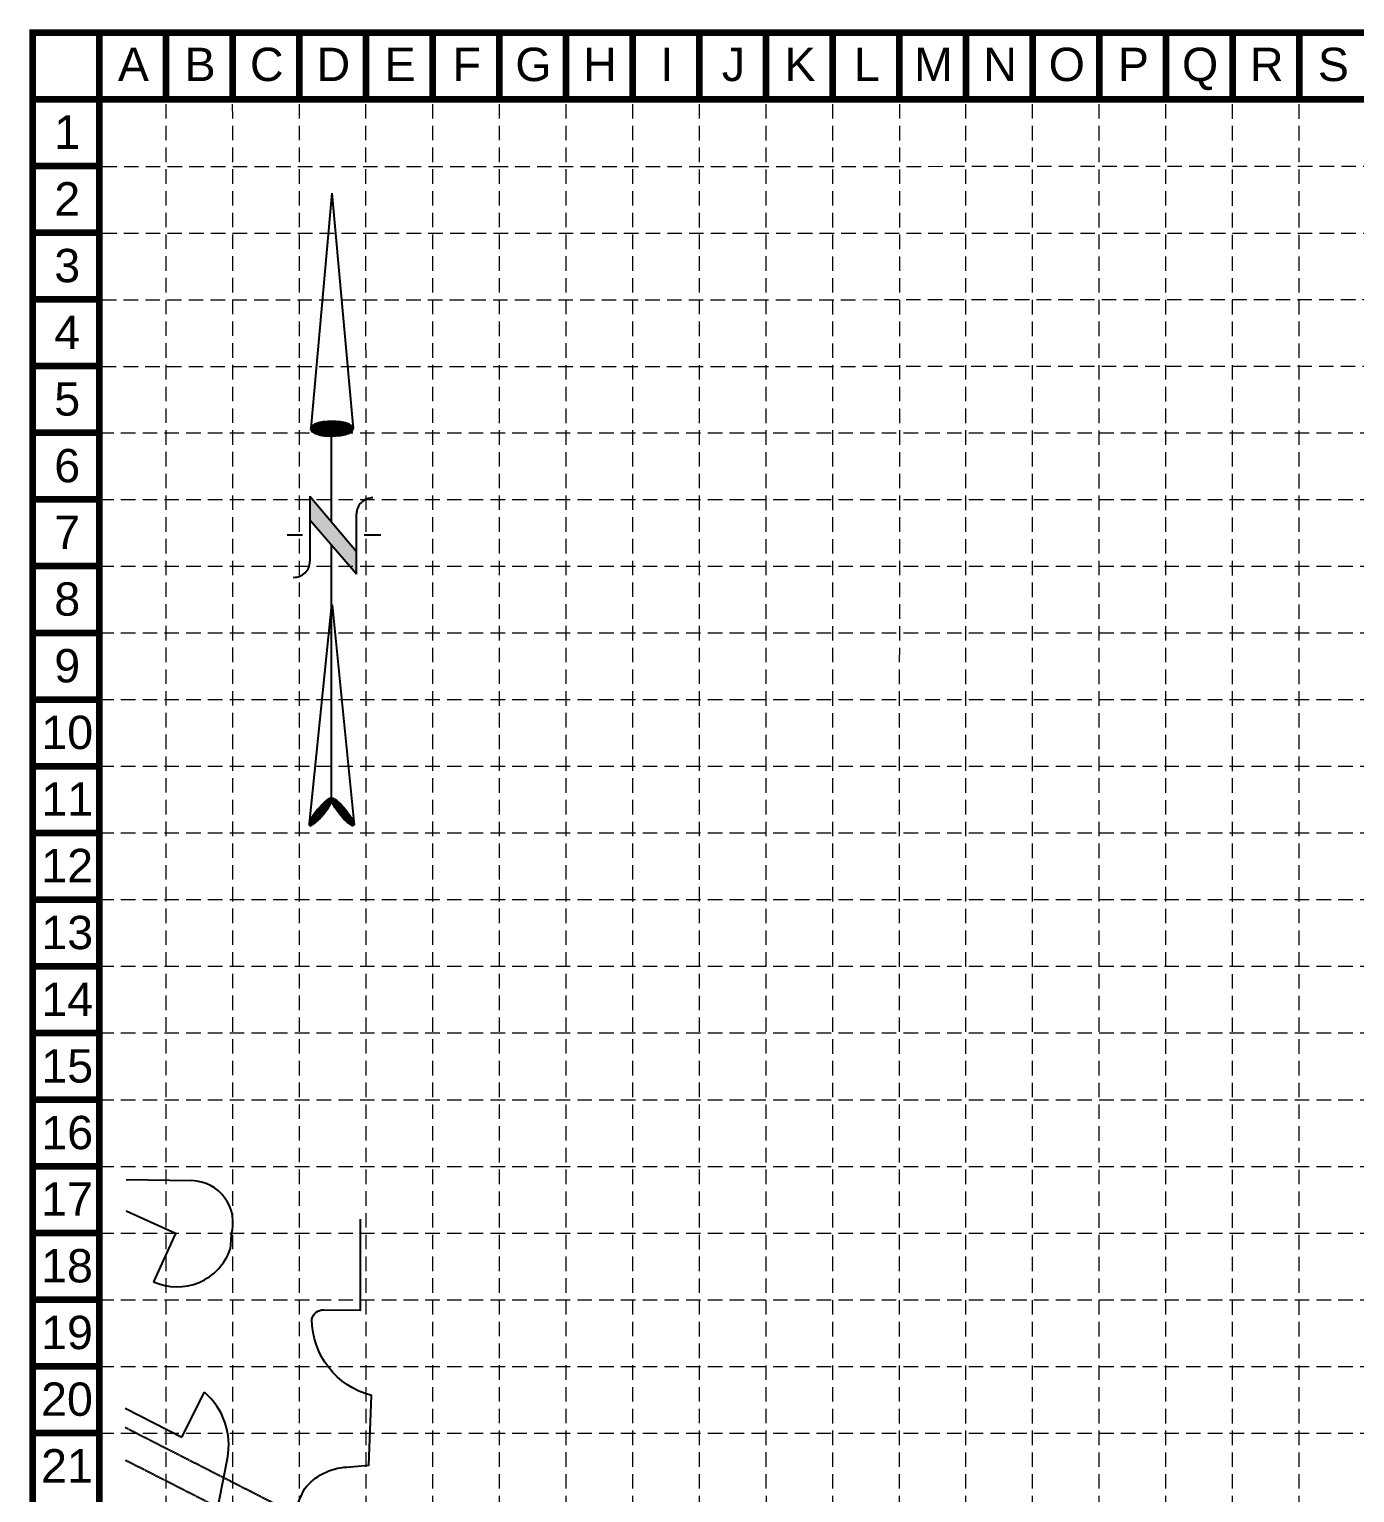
# Model space of a CAD drawing. Header units: inches. Extents: x 6967 to 7890, y 13663 to 15138.
# Drawn here: x 6967 to 7425, y 14633 to 15138 of the extents above; entities that cross this region are included whole.
import ezdxf
from ezdxf.enums import TextEntityAlignment as Align

# ---------------------------------------------------------------- set-up
doc = ezdxf.new("R2010")
doc.units = ezdxf.units.IN
doc.header["$MEASUREMENT"] = 0
doc.linetypes.add('HIDDEN', pattern=[0.375, 0.25, -0.125])
doc.linetypes.add('xGWI003pt$0$DASHED2', pattern=[0.375, 0.25, -0.125])
for name, color, linetype in [('BASE', 7, 'Continuous'), ('GRID', 254, 'HIDDEN'), ('NARROW', 7, 'Continuous'), ('V-ROAD-BACK-P', 2, 'Continuous'), ('xGWI003pt$0$C-ESMT-E', 15, 'xGWI003pt$0$DASHED2')]:
    doc.layers.add(name, color=color, linetype=linetype)
doc.styles.get("Standard").update_dxf_attribs({"font": 'ARIAL.TTF'})

# ---------------------------------------------------------------- blocks, each defined once
blk = doc.blocks.new('North Arrow')
at = {"layer": 'NARROW'}
for p, q in [((32.43, 3.06), (32.43, 4.63)), ((0, 0), (22.36, 2)), ((28.77, -2.09), (34.02, 2.32)), ((36.18, 2.33), (30.46, 2.33)), ((36.16, 2.32), (31.04, -2.09)), ((39.1, 0.01), (59.96, 2.11)), ((0, 0), (22.33, -2.02)), ((31.2, -0.05), (21.66, -0.05)), ((21.66, -0.05), (21.66, -0.05)), ((57.45, -0.05), (33.41, -0.05)), ((59.83, -2.14), (39.04, -0.01)), ((57.69, -0.03), (57.77, -0.01)), ((57.77, -0.05), (57.69, -0.03)), ((28.77, -2.09), (34.95, -2.09)), ((32.43, -4.26), (32.43, -2.8))]:
    blk.add_line(p, q, dxfattribs=at)
blk.add_lwpolyline([(22.36, -2.03), (22.59, -1.93, 0.091577), (22.87, -1.44, 0.048306), (23.03, -0.75), (23.07, -0.01), (23.01, 0.82, 0.048306), (22.87, 1.42, 0.091577), (22.59, 1.91), (22.36, 2.01), (22.14, 1.91, 0.091577), (21.86, 1.42, 0.048306), (21.72, 0.82), (21.66, -0.01), (21.72, -0.83, 0.048306), (21.86, -1.44, 0.091577), (22.14, -1.93)], format="xyb", close=True, dxfattribs=at)
for points in [[(57.46, -0.03), (57.44, 0.08, -0.066818), (57.67, 0.47, -0.03073), (58.01, 0.84), (58.52, 1.29), (59.07, 1.7, -0.03073), (59.5, 1.95, -0.066818), (59.93, 2.1), (60.04, 2.06)], [(60.04, 2.06), (60.05, 1.95, -0.066818), (59.82, 1.56, -0.03073), (59.43, 1.14), (58.97, 0.74), (58.42, 0.33, -0.03073), (57.99, 0.08, -0.036692), (57.76, -0.02)], [(57.46, -0.04), (57.44, -0.15, 0.066818), (57.67, -0.54, 0.03073), (58.01, -0.9), (58.52, -1.36), (59.07, -1.77, 0.03073), (59.5, -2.02, 0.066818), (59.93, -2.17), (60.04, -2.13)], [(60.04, -2.13), (60.05, -2.01, 0.066818), (59.82, -1.63, 0.03073), (59.43, -1.2), (58.97, -0.8), (58.42, -0.4, 0.03073), (57.99, -0.15, 0.036692), (57.76, -0.05)]]:
    blk.add_lwpolyline(points, format="xyb", dxfattribs=at)
for centre, start, end in [((30.46, 3.86), 178.8769, 270), ((34.95, -3.62), 358.8769, 90)]:
    blk.add_arc(centre, 1.53, start, end, dxfattribs=at)
for points in [[(23.07, -0.05), (21.72, 0.82), (23.02, 0.75), (21.85, 1.42)], [(23.02, 0.75), (21.85, 1.42), (22.87, 1.44), (22.14, 1.91)], [(22.87, 1.44), (22.14, 1.91), (22.59, 1.91), (22.36, 2)], [(31.05, -2.09), (36.15, 2.36), (28.75, -2.06), (34.01, 2.36)], [(58.52, 1.3), (59.05, 0.81), (58.7, 1.42), (59.26, 0.99)], [(59.26, 1), (58.69, 1.42), (59.45, 1.15), (59, 1.65)], [(59.45, 1.15), (59, 1.65), (59.62, 1.34), (59.28, 1.82)], [(59.62, 1.34), (59.28, 1.82), (59.81, 1.55), (59.49, 1.95)], [(59.81, 1.55), (59.49, 1.95), (59.93, 1.73), (59.69, 2.04)], [(59.93, 1.73), (59.69, 2.04), (60.05, 1.94), (59.93, 2.1)], [(60.05, 1.94), (59.93, 2.1), (60.04, 2.06)], [(23.03, -0.76), (21.67, -0.05), (23.07, -0.05), (21.72, 0.82)], [(57.44, 0.08), (57.7, -0.01), (57.5, 0.21), (57.77, -0.01)], [(57.45, -0.04), (57.69, -0.02), (57.44, 0.08), (57.7, -0.01)], [(57.5, 0.21), (57.77, -0.01), (57.6, 0.39), (57.94, 0.06)], [(57.6, 0.39), (57.94, 0.06), (57.68, 0.5), (58.07, 0.13)], [(57.68, 0.5), (58.07, 0.13), (57.84, 0.66), (58.29, 0.26)], [(57.84, 0.66), (58.29, 0.26), (58.03, 0.86), (58.52, 0.41)], [(58.03, 0.86), (58.52, 0.41), (58.26, 1.07), (58.73, 0.57)], [(58.26, 1.07), (58.73, 0.57), (58.52, 1.3), (59.05, 0.81)], [(22.87, -1.44), (21.72, -0.87), (23.03, -0.76), (21.67, -0.05)], [(22.58, -1.93), (21.86, -1.45), (22.87, -1.44), (21.72, -0.87)], [(57.44, -0.14), (57.69, -0.02), (57.45, -0.04), (57.69, -0.02)], [(57.46, -0.19), (57.7, -0.03), (57.44, -0.14), (57.69, -0.02)], [(57.53, -0.33), (57.76, -0.05), (57.46, -0.19), (57.7, -0.03)], [(57.63, -0.48), (57.9, -0.1), (57.53, -0.33), (57.76, -0.05)], [(57.78, -0.66), (58.09, -0.2), (57.63, -0.48), (57.9, -0.1)], [(57.97, -0.87), (58.34, -0.35), (57.78, -0.66), (58.09, -0.2)], [(58.24, -1.11), (58.61, -0.54), (57.97, -0.87), (58.34, -0.35)], [(58.61, -1.43), (58.93, -0.77), (58.24, -1.11), (58.61, -0.54)], [(58.91, -1.64), (59.2, -1), (58.61, -1.43), (58.93, -0.77)], [(59.12, -1.79), (59.57, -1.36), (58.92, -1.65), (59.2, -1.01)], [(59.35, -1.93), (59.81, -1.62), (59.12, -1.79), (59.57, -1.36)], [(59.54, -1.32), (59.41, -1.18), (59.21, -1.01)], [(22.36, -2.01), (22.14, -1.93), (22.58, -1.93), (21.86, -1.45)], [(59.58, -2.05), (59.93, -1.79), (59.35, -1.93), (59.81, -1.62)], [(59.78, -2.13), (60.05, -2.01), (59.58, -2.05), (59.93, -1.79)], [(59.92, -2.17), (60.04, -2.13), (59.78, -2.13), (60.05, -2.01)]]:
    blk.add_solid(points, dxfattribs=at)

msp = doc.modelspace()

# ---------------------------------------------------------------- linework, layer by layer
at = {"layer": 'BASE', "color": 9}
msp.add_line((6991.59, 15113.57), (7865.68, 15113.57), dxfattribs=at)
at = {"layer": 'BASE', "const_width": 2.3}
for points in [[(6991.59, 15136.57), (6968.59, 15136.57)], [(6991.59, 15136.57), (6991.59, 15113.57)], [(7014.6, 15136.57), (7014.6, 15113.57)], [(7037.6, 15136.57), (7037.6, 15113.57)], [(7060.6, 15136.57), (7060.6, 15113.57)], [(7083.6, 15136.57), (7083.6, 15113.57)], [(7106.6, 15136.57), (7106.6, 15113.57)], [(7129.61, 15136.57), (7129.61, 15113.57)], [(7152.61, 15136.57), (7152.61, 15113.57)], [(7175.61, 15136.57), (7175.61, 15113.57)], [(7198.61, 15136.57), (7198.61, 15113.57)], [(7221.62, 15136.57), (7221.62, 15113.57)], [(7244.62, 15136.57), (7244.62, 15113.57)], [(7267.62, 15136.57), (7267.62, 15113.57)], [(7290.62, 15136.57), (7290.62, 15113.57)], [(7313.63, 15136.57), (7313.63, 15113.57)], [(7336.63, 15136.57), (7336.63, 15113.57)], [(7359.63, 15136.57), (7359.63, 15113.57)], [(7382.63, 15136.57), (7382.63, 15113.57)], [(7405.63, 15136.57), (7405.63, 15113.57)], [(6991.59, 15113.57), (6968.59, 15113.57)], [(6991.59, 15090.57), (6968.59, 15090.57)], [(6991.59, 15067.57), (6968.59, 15067.57)], [(6991.59, 15044.56), (6968.59, 15044.56)], [(6991.59, 15021.56), (6968.59, 15021.56)], [(6991.59, 14998.56), (6968.59, 14998.56)], [(6991.59, 14975.56), (6968.59, 14975.56)], [(6991.59, 14952.55), (6968.59, 14952.55)], [(6991.59, 14929.55), (6968.59, 14929.55)], [(6991.59, 14906.55), (6968.59, 14906.55)], [(6991.59, 14883.55), (6968.59, 14883.55)], [(6991.59, 14860.55), (6968.59, 14860.55)], [(6991.59, 14837.54), (6968.59, 14837.54)], [(6991.59, 14814.54), (6968.59, 14814.54)], [(6991.59, 14791.54), (6968.59, 14791.54)], [(6991.59, 14768.54), (6968.59, 14768.54)], [(6991.59, 14745.53), (6968.59, 14745.53)], [(6991.59, 14722.53), (6968.59, 14722.53)], [(6991.59, 14699.53), (6968.59, 14699.53)], [(6991.59, 14676.53), (6968.59, 14676.53)], [(6991.59, 14653.52), (6968.59, 14653.52)]]:
    msp.add_lwpolyline(points, dxfattribs=at)
for points in [[(7888.68, 13664.43), (7888.68, 15136.57), (6968.59, 15136.57), (6968.59, 13664.43)], [(7865.68, 13687.43), (7865.68, 15113.57), (6991.59, 15113.57), (6991.59, 13687.43)]]:
    msp.add_lwpolyline(points, close=True, dxfattribs=at)
at = {"layer": 'GRID', "color": 252, "linetype": 'HIDDEN', "lineweight": 0, "ltscale": 20}
for p, q in [((7014.81, 13779.44), (7014.68, 15112.71)), ((7037.91, 13779.44), (7037.62, 15112.7)), ((7060.84, 13779.43), (7060.63, 15112.64)), ((7083.96, 13779.43), (7083.6, 15112.6)), ((7106.76, 13779.43), (7106.66, 15112.78)), ((7129.62, 13779.42), (7129.69, 15112.74)), ((7152.79, 13779.42), (7152.67, 15112.65)), ((7175.88, 13779.42), (7175.64, 15112.67)), ((7198.7, 13779.41), (7198.7, 15112.66)), ((7221.76, 13779.41), (7221.74, 15112.65)), ((7244.62, 13779.4), (7244.67, 15112.65)), ((7267.63, 13779.4), (7267.77, 15112.62)), ((7290.62, 13779.4), (7290.62, 15113.57)), ((7313.63, 13779.39), (7313.63, 15113.57)), ((7336.63, 13779.39), (7336.63, 15113.57)), ((7359.63, 13779.39), (7359.63, 15113.57)), ((7382.63, 13779.38), (7382.63, 15113.57)), ((7405.63, 13779.38), (7405.63, 15113.57)), ((6992.64, 15090.41), (7865.3, 15090.53)), ((6992.62, 15067.35), (7865.3, 15067.53)), ((6992.49, 15044.42), (7865.68, 15044.56)), ((6992.46, 15021.43), (7865.68, 15021.56)), ((6991.59, 14998.56), (7865.68, 14998.56)), ((6991.59, 14975.56), (7865.68, 14975.56)), ((6991.59, 14952.55), (7865.68, 14952.55)), ((6991.59, 14929.55), (7865.68, 14929.55)), ((6991.59, 14906.55), (7865.68, 14906.55)), ((6991.59, 14883.55), (7865.68, 14883.55)), ((6991.59, 14860.55), (7865.68, 14860.55)), ((6991.59, 14837.54), (7865.68, 14837.54)), ((6991.59, 14814.54), (7865.68, 14814.54)), ((6991.59, 14791.54), (7865.68, 14791.54)), ((6991.59, 14768.54), (7865.68, 14768.54)), ((6991.59, 14745.53), (7865.68, 14745.53)), ((6991.59, 14722.53), (7865.68, 14722.53)), ((6991.59, 14699.53), (7865.68, 14699.53)), ((6991.59, 14676.53), (7865.68, 14676.53)), ((6991.59, 14653.52), (7865.68, 14653.52))]:
    msp.add_line(p, q, dxfattribs=at)
at = {"layer": 'V-ROAD-BACK-P', "color": 7}
for p, q in [((7000.87, 14740.99), (7023.52, 14740.61)), ((7017.85, 14722.35), (7000.83, 14730.04)), ((7017.85, 14722.35), (7010.35, 14705.75)), ((7037.14, 14721.85), (7036.8, 14716.98)), ((7020.05, 14652.18), (7027.91, 14667.61)), ((7000.55, 14662.11), (7020.05, 14652.18))]:
    msp.add_line(p, q, dxfattribs=at)
for points in [[(7059.69, 14584.97, -0.214827), (7062.38, 14634.26, -0.214013), (7077, 14641.84), (7084.61, 14642.5), (7085.5, 14666.48, -0.340267), (7064.96, 14692.85, -0.370523), (7069.13, 14696.04), (7081.72, 14695.95), (7081.72, 14727.37)], [(7000.35, 14612.58, 0.472474), (7032.97, 14630.2), (7035.82, 14644.82, 0.269637), (7027.91, 14667.61, 0.269637)]]:
    msp.add_lwpolyline(points, format="xyb", dxfattribs=at)
for centre, radius, start, end in [((7023.18, 14726.04), 14.57, 343.288, 88.6639), ((7018.46, 14723.42), 19.44, 245.3607, 340.6432)]:
    msp.add_arc(centre, radius, start, end, dxfattribs=at)
at = {"layer": 'xGWI003pt$0$C-ESMT-E'}
for p, q in [((7087.94, 14610.88), (7000.52, 14655.42)), ((7087.78, 14599.74), (7000.48, 14644.22))]:
    msp.add_line(p, q, dxfattribs=at)

# ---------------------------------------------------------------- block references
at = {"layer": 'BASE', "xscale": 3.633750000000873, "yscale": 3.633750000000873, "zscale": 3.633749999999987, "rotation": 270}
msp.add_blockref('North Arrow', (7071.88, 15081.24), dxfattribs=at)

# ---------------------------------------------------------------- texts
at = {"layer": 'BASE'}
for s, height, p in [('A', 11.5, (7003.37, 15125.61)), ('B', 11.5, (7026.38, 15125.61)), ('C', 11.5, (7049.38, 15125.61)), ('D', 11.5, (7072.38, 15125.61)), ('E', 11.5, (7095.38, 15125.61)), ('F', 11.5, (7118.38, 15125.61)), ('G', 11.5, (7141.39, 15125.61)), ('H', 11.5, (7164.39, 15125.61)), ('I', 11.5, (7187.39, 15125.61)), ('J', 11.5, (7210.39, 15125.61)), ('K', 11.5, (7233.4, 15125.61)), ('L', 11.5, (7256.4, 15125.61)), ('M', 11.5, (7279.4, 15125.61)), ('N', 11.5, (7302.4, 15125.61)), ('O', 11.5, (7325.41, 15125.61)), ('P', 11.5, (7348.41, 15125.61)), ('Q', 11.5, (7371.41, 15125.61)), ('R', 11.5, (7394.41, 15125.61)), ('S', 11.5, (7417.41, 15125.61)), ('1', 11.5, (6980.52, 15102.33)), ('1', 11.5, (6980.54, 15102.23)), ('2', 11.5, (6980.54, 15079.23)), ('3', 11.5, (6980.54, 15056.23)), ('4', 11.5, (6980.54, 15033.22)), ('5', 11.5, (6980.54, 15010.22)), ('6', 11.5, (6980.54, 14987.22)), ('7', 11.5, (6980.54, 14964.22)), ('8', 11.5, (6980.54, 14941.22)), ('9', 11.5, (6980.54, 14918.21)), ('10', 11.501, (6980.54, 14895.21)), ('11', 11.501, (6980.54, 14872.21)), ('12', 11.501, (6980.52, 14849.3)), ('13', 11.501, (6980.54, 14826.2)), ('14', 11.501, (6980.54, 14803.2)), ('15', 11.501, (6980.54, 14780.2)), ('16', 11.501, (6980.54, 14757.2)), ('17', 11.501, (6980.46, 14734.26)), ('18', 11.501, (6980.46, 14711.26)), ('19', 11.501, (6980.46, 14688.25)), ('20', 11.501, (6980.46, 14665.25)), ('21', 11.501, (6980.46, 14642.25))]:
    msp.add_text(s, height=height, dxfattribs=at).set_placement(p, align=Align.MIDDLE_CENTER)

doc.saveas('drawing.dxf')
